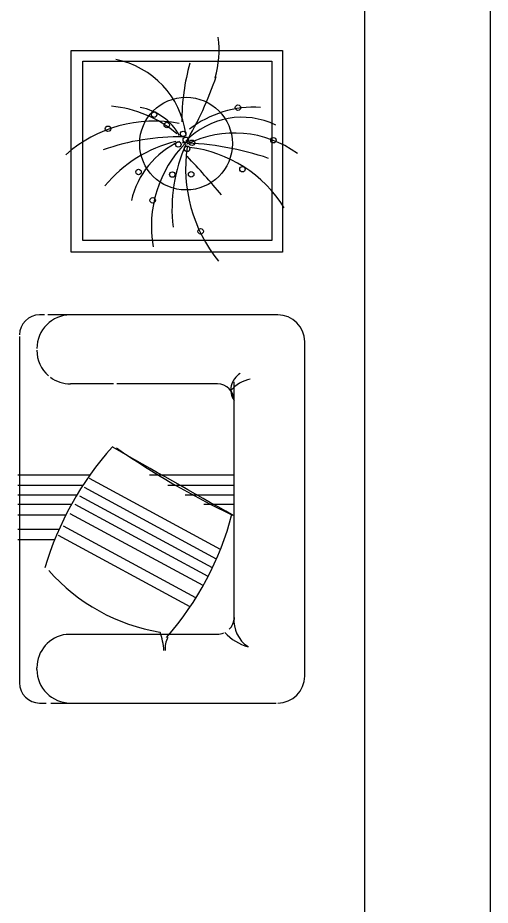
# Model space of a CAD drawing. Header units: inches. Extents: x 4.9 to 47.4, y 12.3 to 37.1.
# Drawn here: x 24.671 to 25.942, y 19.563 to 21.951 of the extents above; entities that cross this region are included whole.
import ezdxf

# ---------------------------------------------------------------- set-up
doc = ezdxf.new("R2010")
doc.units = ezdxf.units.IN
doc.header["$MEASUREMENT"] = 0
for name, color, linetype in [('02', 2, 'Continuous'), ('4', 4, 'Continuous'), ('kadrbm', 4, 'Continuous')]:
    doc.layers.add(name, color=color, linetype=linetype)

# ---------------------------------------------------------------- blocks, each defined once
blk = doc.blocks.new('kadrbm')
at = {"layer": 'kadrbm', "color": 4}
blk.add_lwpolyline([(0, 0), (0, 24.7972), (21, 24.7972), (21, 0), (0, 0)], close=True, dxfattribs=at)
blk.add_lwpolyline([(20.6631, 0.3257), (20.6631, 24.4603), (0.3369, 24.4603), (0.3369, 0.3257), (20.6631, 0.3257)], dxfattribs=at)

msp = doc.modelspace()

# ---------------------------------------------------------------- linework, layer by layer
at = {"layer": '02'}
for p, q in [((24.8461, 21.3517), (24.8461, 21.8337)), ((24.8461, 21.8337), (25.3546, 21.8337)), ((25.3546, 21.8337), (25.3546, 21.3517)), ((25.3546, 21.3517), (24.8461, 21.3517)), ((24.9286, 20.9659), (24.813, 20.9659)), ((25.2082, 20.9659), (24.9379, 20.9659)), ((25.2533, 20.3195), (25.2533, 20.9712)), ((24.8651, 20.7204), (24.672, 20.7204)), ((25.2166, 20.5204), (24.864, 20.7112)), ((25.2533, 20.7204), (25.0256, 20.7204)), ((24.846, 20.6922), (24.672, 20.6922)), ((25.2057, 20.4942), (24.8505, 20.6864)), ((25.2533, 20.6922), (25.0746, 20.6922)), ((24.83, 20.6665), (24.672, 20.6665)), ((25.195, 20.4708), (24.8383, 20.6638)), ((25.2533, 20.6665), (25.1217, 20.6665)), ((24.8152, 20.6408), (24.672, 20.6408)), ((25.1836, 20.4478), (24.8261, 20.6412)), ((25.2533, 20.6408), (25.1718, 20.6408)), ((24.8003, 20.6126), (24.672, 20.6126)), ((25.1702, 20.423), (24.8127, 20.6164)), ((24.7821, 20.5741), (24.672, 20.5741)), ((25.1506, 20.3898), (24.7944, 20.5825)), ((24.7702, 20.5459), (24.672, 20.5459)), ((25.1352, 20.366), (24.7809, 20.5577)), ((24.8013, 20.2922), (25.2082, 20.2922)), ((24.7228, 20.1972), (24.7228, 20.202))]:
    msp.add_line(p, q, dxfattribs=at)
for centre, radius in [((25.1239, 21.612), 0.1246), ((25.2636, 21.7088), 0.00735), ((25.0381, 21.6899), 0.00735), ((24.914, 21.652), 0.00735), ((25.0721, 21.662), 0.00735), ((25.1162, 21.6383), 0.00735), ((25.1031, 21.6099), 0.00735), ((25.1232, 21.6222), 0.00735), ((25.14, 21.6143), 0.00735), ((25.3589, 21.6211), 0.00735), ((25.1268, 21.598), 0.00735), ((24.9962, 21.5358), 0.00735), ((25.2757, 21.5432), 0.00735), ((25.0872, 21.5288), 0.00735), ((25.1377, 21.5294), 0.00735), ((25.0342, 21.4595), 0.00735), ((25.1632, 21.3762), 0.00735)]:
    msp.add_circle(centre, radius, dxfattribs=at)
for centre, radius, start, end in [((24.9442, 21.8645), 0.2686, 343.6456, 7.1814), ((24.8891, 21.6068), 0.236, 7.6904, 78.7284), ((25.7125, 21.6686), 0.6001, 164.5561, 179.8105), ((24.2663, 22.1152), 0.9927, 329.6873, 341.061), ((24.8933, 21.3971), 0.3171, 49.4581, 84.5624), ((24.9718, 21.5578), 0.1546, 29.5901, 79.1579), ((25.3071, 21.4249), 0.2852, 86.5741, 127.6558), ((25.2735, 21.4762), 0.2068, 63.6909, 136.6102), ((25.0389, 21.314), 0.3587, 79.2516, 131.6815), ((25.2546, 21.3531), 0.2872, 54.0231, 116.4633), ((25.1059, 21.0149), 0.6154, 89.0286, 109.429), ((25.181, 21.2713), 0.3568, 103.7452, 140.4766), ((25.2042, 21.4063), 0.2332, 114.7956, 166.9953), ((25.349, 21.3899), 0.3182, 135.1861, 190.0762), ((25.5094, 21.4365), 0.4233, 155.7888, 186.6637), ((25.0929, 20.8276), 0.7866, 71.2249, 88.5244), ((25.5212, 21.5463), 0.3984, 171.9496, 218.9333), ((25.0896, 21.2529), 0.3519, 32.015, 82.8378), ((23.5333, 20.0718), 2.1928, 39.7488, 43.3799), ((24.813, 21.0609), 0.0902, 90, 180), ((24.813, 21.0561), 0.0903, 180, 229.2383), ((25.2952, 20.9496), 0.0509, 120.2562, 214.5784), ((24.813, 21.0561), 0.0903, 233.2972, 270), ((25.2082, 20.9207), 0.0451, 0, 90), ((25.3137, 20.8878), 0.0917, 100.6672, 139.1585), ((25.5543, 20.2325), 0.8443, 138.1545, 163.643), ((-147.6325, -284.2847), 350.5001, 60.44569, 60.506892), ((26.1903, 22.5956), 2.1952, 235.1947, 244.5538), ((24.4619, 20.8198), 0.8119, 318.6614, 345.3797), ((25.1376, 20.8019), 0.5112, 221.484, 260.5752), ((25.2082, 20.3374), 0.0451, 315.0138, 0), ((25.3355, 20.3284), 0.0827, 173.7898, 237.3453), ((24.8863, 20.2359), 0.1786, 3.9587, 20.2014), ((25.3234, 20.3827), 0.1283, 221.9324, 255.5255), ((24.813, 20.202), 0.0902, 97.3731, 180), ((25.1244, 20.2553), 0.0569, 150.2903, 187.1173), ((25.2082, 20.3374), 0.0451, 270, 292.1377), ((24.813, 20.1972), 0.0902, 180, 270)]:
    msp.add_arc(centre, radius, start, end, dxfattribs=at)
at = {"layer": '4'}
for p, q in [((24.8151, 21.3198), (24.8151, 21.8627)), ((24.8151, 21.8627), (25.3837, 21.8627)), ((25.3837, 21.8627), (25.3837, 21.3198)), ((25.3837, 21.3198), (24.8151, 21.3198)), ((24.7437, 21.1513), (24.7302, 21.1513)), ((25.3709, 21.1513), (24.752, 21.1513)), ((24.676, 21.0935), (24.676, 20.1611)), ((25.4431, 20.1792), (25.4431, 21.0791)), ((24.7302, 20.107), (24.7478, 20.107)), ((24.7604, 20.107), (25.3664, 20.107))]:
    msp.add_line(p, q, dxfattribs=at)
for centre, radius, start, end in [((24.7302, 21.0972), 0.0542, 90, 180), ((25.3709, 21.0791), 0.0722, 0, 90), ((25.3709, 20.1792), 0.0722, 270, 0), ((24.7302, 20.1611), 0.0542, 180, 270)]:
    msp.add_arc(centre, radius, start, end, dxfattribs=at)

# ---------------------------------------------------------------- block references
at = {"layer": 'kadrbm'}
msp.add_blockref('kadrbm', (4.942, 12.2779), dxfattribs=at)

doc.saveas('drawing.dxf')
